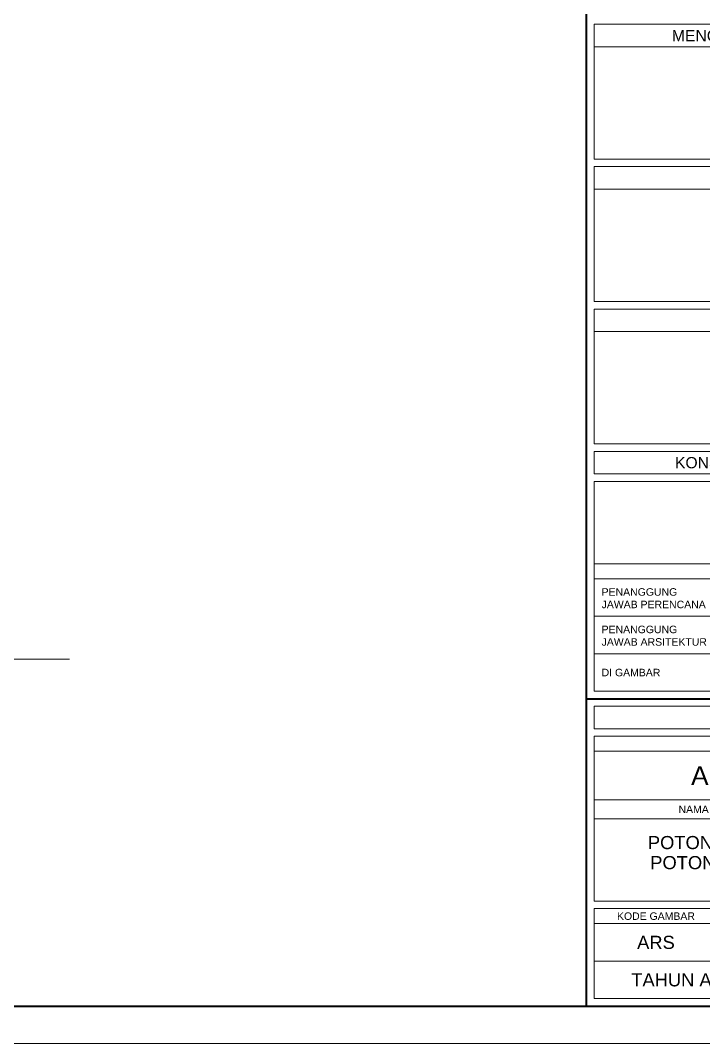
# Model space of a CAD drawing. Header units: inches. Extents: x 249 to 1192, y -18 to 440.
# Drawn here: x 727.1 to 745.34, y 170.49 to 197.79 of the extents above; entities that cross this region are included whole.
import ezdxf
from ezdxf.enums import TextEntityAlignment as Align

# ---------------------------------------------------------------- set-up
doc = ezdxf.new("R2010")
doc.units = ezdxf.units.IN
doc.header["$MEASUREMENT"] = 0
for name, color, linetype, lineweight in [('GRS KOP', 1, 'Continuous', 40), ('KOP', 7, 'Continuous', 20), ('LANTAI', 135, 'Continuous', 9)]:
    doc.layers.add(name, color=color, linetype=linetype, lineweight=lineweight)
doc.styles.get("Standard").update_dxf_attribs({"font": 'arial.ttf'})

# ---------------------------------------------------------------- blocks, each defined once
blk = doc.blocks.new('KOP-ARS')
at = {"layer": 'GRS KOP'}
for p, q in [((73, 1), (73, 54)), ((73, 9.2), (83, 9.2)), ((1, 1), (83, 1))]:
    blk.add_line(p, q, dxfattribs=at)
at = {"layer": 'KOP'}
for p, q in [((73.2, 23.6), (73.2, 27.2)), ((82.8, 27.2), (73.2, 27.2)), ((82.8, 26.6), (73.2, 26.6)), ((82.8, 23.6), (73.2, 23.6)), ((73.2, 19.8), (73.2, 23.4)), ((82.8, 23.4), (73.2, 23.4)), ((82.8, 22.8), (73.2, 22.8)), ((82.8, 19.8), (73.2, 19.8)), ((73.2, 16), (73.2, 19.6)), ((82.8, 19.6), (73.2, 19.6)), ((82.8, 19), (73.2, 19)), ((82.8, 16), (73.2, 16)), ((73.2, 9.4), (73.2, 15)), ((82.8, 15), (73.2, 15)), ((82.8, 12.8), (73.2, 12.8)), ((82.8, 12.4), (73.2, 12.4)), ((73.2, 12.4), (73.2, 11.4)), ((82.8, 11.4), (73.2, 11.4)), ((82.8, 10.4), (73.2, 10.4)), ((82.8, 9.4), (73.2, 9.4)), ((73.2, 7.8), (82.8, 7.8)), ((73.2, 6.5), (82.8, 6.5)), ((73.2, 6), (82.8, 6)), ((73.2, 3.2), (82.8, 3.2)), ((73.2, 2.2), (82.8, 2.2))]:
    blk.add_line(p, q, dxfattribs=at)
for points in [[(0, 0), (84, 0), (84, 55), (0, 55)], [(73.2, 15.2), (82.8, 15.2), (82.8, 15.8), (73.2, 15.8)], [(73.2, 8.4), (82.8, 8.4), (82.8, 9), (73.2, 9)], [(73.2, 3.8), (82.8, 3.8), (82.8, 8.2), (73.2, 8.2)], [(73.2, 1.2), (82.8, 1.2), (82.8, 3.6), (73.2, 3.6)]]:
    blk.add_lwpolyline(points, close=True, dxfattribs=at)
for s, height, p in [('MENGETAHUI / MENCATAT', 0.3, (78, 26.9)), ('KONSULTAN PERENCANA', 0.3, (78, 15.5)), ('ARSITEKTUR', 0.5, (78, 7.15)), ('NAMA GAMBAR', 0.2, (76.5, 6.25)), ('KODE GAMBAR', 0.2, (74.85, 3.4)), ('ARS', 0.35, (74.85, 2.7)), ('TAHUN ANGGARAN', 0.35, (76.5, 1.7))]:
    blk.add_text(s, height=height, dxfattribs=at).set_placement(p, align=Align.MIDDLE)
at = {"layer": 'KOP', "char_height": 0.2, "attachment_point": 1}
for s, insert in [('PENANGGUNG\\PJAWAB PERENCANA', (73.4, 12.15)), ('PENANGGUNG\\PJAWAB ARSITEKTUR', (73.4, 11.15)), ('DI GAMBAR', (73.4, 10))]:
    blk.add_mtext_dynamic_manual_height_columns(s, width=2.90143, gutter_width=1.75, heights=[0], dxfattribs=dict(at, insert=insert))
at = {"layer": 'KOP'}
for tag, height, p in [('SUKMA', 0.2, (78, 9.9)), ('1:100', 0.25, (81.3, 5.5)), ('1:100', 0.25, (81.3, 4.9)), ('1:100', 0.25, (81.3, 4.3)), ('AR-01', 0.35, (78.15, 2.7)), ('10', 0.35, (81.3, 2.7)), ('2012', 0.35, (81.3, 1.7))]:
    blk.add_attdef(tag, text='', height=height, dxfattribs=at).set_placement(p, align=Align.MIDDLE)
for p in [(73.7, 5.325), (73.7, 4.725), (73.7, 4.125)]:
    blk.add_attdef('-', p, '', height=0.35, dxfattribs=at)
blk = doc.blocks.new('potongan dd')
at = {"layer": 'LANTAI'}
blk.add_lwpolyline([(722.381, 180.747), (728.417, 180.747)], dxfattribs=at)

msp = doc.modelspace()

# ---------------------------------------------------------------- block references
msp.add_blockref('potongan dd', (0, 0))
at = {"layer": 'KOP'}
ref = msp.add_blockref('KOP-ARS', (669.2179, 170.4885), dxfattribs=at)
ref.add_attrib('-', 'POTONGAN D-D', (743.9163, 175.1414), dxfattribs={"height": 0.35})
ref.add_attrib('-', '         POTONGAN C-C', (742.6304, 175.6765), dxfattribs={"height": 0.35})

doc.saveas('drawing.dxf')
